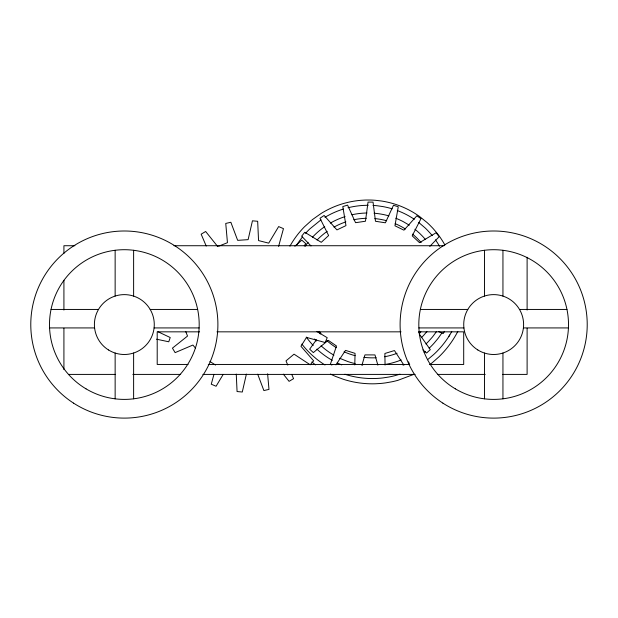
<?xml version="1.0" encoding="UTF-8"?>
<svg xmlns="http://www.w3.org/2000/svg" width="618" height="618" viewBox="0 0 618 618"><rect width="100%" height="100%" fill="white"/><g stroke="black" fill="none" stroke-linecap="round" stroke-linejoin="round"><path stroke-width="0.93" d="M354.786 364.937L355.056 353.357L345.501 350.367L335.937 364.883M246.404 374.083L242.287 392.021L237.065 391.549L236.261 374.083M213.944 374.438L211.263 384.203L216.084 386.258L223.175 374.423M278.594 246.381L283.469 228.637L278.648 226.574L268.714 243.152L258.556 240.587L257.667 221.283L252.445 220.811L248.119 239.653L237.667 240.356L230.854 222.271L225.748 223.438L227.455 242.681L218.61 246.227M361.986 365.084L364.952 354.886L374.971 354.925L377.861 365.145M457.822 331.418L456.509 333.874A97.42 97.42 0 0 1 455.481 335.698L454.408 337.498A97.111 97.111 0 0 1 445.91 349.348L444.551 350.931A96.879 96.879 0 0 1 438.811 356.949L432.592 362.442A96.462 96.462 0 0 1 429.865 364.566M451.773 331.542L450.792 333.256A91.835 91.835 0 0 1 440.418 347.648L439.104 349.108A91.626 91.626 0 0 1 433.542 354.662L427.532 359.715M289.935 246.165L291.402 243.631A90.661 90.661 0 0 1 299.282 232.522L300.541 231.039A90.197 90.197 0 0 1 304.489 226.767L312.399 219.637L321.066 213.504A89.811 89.811 0 0 1 322.712 212.499L326.072 210.607A89.556 89.556 0 0 1 338.363 205.161L340.178 204.543A89.201 89.201 0 0 1 353.172 201.29L355.064 200.989A88.768 88.768 0 0 1 360.75 200.325L364.558 200.085A89.1 89.1 0 0 1 366.466 200.023L370.275 200.031A88.559 88.559 0 0 1 375.968 200.348L381.63 201.035A88.026 88.026 0 0 1 383.5 201.344L385.362 201.692A88.127 88.127 0 0 1 398.116 205.222L399.885 205.887A87.748 87.748 0 0 1 411.797 211.526L413.427 212.476A86.991 86.991 0 0 1 415.026 213.457L418.162 215.52A87.571 87.571 0 0 1 419.699 216.609L426.992 222.488A87.068 87.068 0 0 1 429.719 225.045L432.33 227.718A87.061 87.061 0 0 1 433.597 229.1L437.196 233.38A86.69 86.69 0 0 1 444.45 244.187L444.898 244.983M444.504 331.348L443.245 333.519L438.795 331.65M449.78 334.956L448.73 336.632M442.024 332.793L438.749 337.482A84.326 84.326 0 0 1 437.644 338.919L434.176 343.06A83.762 83.762 0 0 1 429.147 348.22M304.218 245.902L305.74 243.6L301.793 240.147L294.856 246.196M436.532 331.526L433.179 336.068A78.911 78.911 0 0 1 432.113 337.382L428.753 341.167A78.416 78.416 0 0 1 425.972 343.963M316.424 339.753L309.672 349.17L313.334 352.592L328.235 340.317L336.493 345.987L330.367 364.303L331.874 365.029M420.881 331.719L419.166 333.851L430.298 349.634L426.613 353.025L422.905 349.927M426.922 331.542L423.94 335.01A70.807 70.807 0 0 1 421.484 337.567M305.578 233.303L305.995 232.839A84.99 84.99 0 0 1 309.819 228.915L321.005 219.83M419.993 331.518L418.873 332.708M429.773 246.389L439.189 236.702L436.084 232.77L419.514 242.689L412.198 235.852L420.982 218.656L416.856 215.813L403.948 230.174L394.941 225.794L398.262 206.775L393.481 205.276L385.377 222.804L375.481 221.275L373.048 202.117L368.042 202.101L365.462 221.236L355.559 222.696L347.586 205.106L342.797 206.566L345.972 225.609L336.934 229.919L324.133 215.466L319.985 218.27L328.637 235.528L321.267 242.318L304.774 232.275L301.638 236.176L310.985 245.941M424.172 352.546L425.107 351.781A83.762 83.762 0 0 0 425.563 351.403M324.736 226.628L324.512 226.783A76.995 76.995 0 0 0 320.533 229.757L319.251 230.808A77.281 77.281 0 0 0 312.422 237.25M324.96 217.304L325.74 216.833A84.357 84.357 0 0 1 327.316 215.937L330.522 214.237A84.21 84.21 0 0 1 342.225 209.417L343.384 209.046M330.321 223.098L332.971 221.653A76.601 76.601 0 0 1 341.986 217.667L343.531 217.119A76.207 76.207 0 0 1 345.083 216.601M333.959 227.1L337.374 225.338A71.248 71.248 0 0 1 345.879 221.885M403.987 364.512L402.882 364.96M401.213 359.946L398.085 361.128A77.304 77.304 0 0 1 396.509 361.669L394.917 362.171A77.482 77.482 0 0 1 390.105 363.477L386.853 364.172A77.304 77.304 0 0 1 385.23 364.466L384.666 364.566M397.088 353.28L396.617 353.457A70.189 70.189 0 0 1 395.203 353.967L393.782 354.446A69.718 69.718 0 0 1 384.589 356.748M400.008 374.184L394.4 375.798A90.359 90.359 0 0 1 388.714 377.042L382.967 377.915A90.073 90.073 0 0 1 377.189 378.417L373.318 378.54A89.703 89.703 0 0 1 369.456 378.502L367.532 378.417A89.68 89.68 0 0 1 354.168 376.686L352.291 376.277A89.386 89.386 0 0 1 344.89 374.245M74.902 245.725L63.917 245.725L63.917 253.411M173.928 245.725L444.118 245.725M51.031 309.44L98.494 309.44M150.189 309.44L197.644 309.44M420.356 309.44L467.811 309.44M519.506 309.44L566.969 309.44M49.571 327.926L94.593 327.926M154.091 327.926L199.112 327.926M418.888 327.926L463.909 327.926M523.407 327.926L568.429 327.926M199.614 331.835L157.204 331.835L157.204 364.45L188.05 364.45M216.964 331.835L401.051 331.835M418.401 331.835L463.701 331.835L463.701 364.45L429.966 364.45M208.289 364.45L409.726 364.45M68.745 374.408L115.45 374.408M132.831 374.408L180.68 374.408M202.874 374.408L415.165 374.408M437.359 374.408L485.23 374.408M502.604 374.408L527.108 374.408L527.108 328.274M156.516 339.189L168.776 341.785L170.213 337.528L158.015 331.75M395.759 218.216L396.014 218.316A74.793 74.793 0 0 1 398.973 219.568L401.878 220.943A74.909 74.909 0 0 1 403.307 221.677L408.83 224.906A74.438 74.438 0 0 1 409.278 225.199M341.731 364.898L340.116 364.226A81.499 81.499 0 0 1 338.517 363.523L337.204 362.913M395.165 223.662L396.092 224.056A69.571 69.571 0 0 1 398.811 225.307L401.461 226.675A69.571 69.571 0 0 1 402.774 227.401L405.431 228.992M332.299 360.371L329.301 358.594A80.896 80.896 0 0 1 319.491 351.433L318.185 350.298A80.525 80.525 0 0 1 316.903 349.131M333.913 355.219L330.228 352.924A75.55 75.55 0 0 1 321.252 345.964L321.059 345.794M316.949 331.549L327.208 337.698L325.153 342.519L306.513 337.397L300.943 346.273L313.635 360.842L310.19 364.79L294.044 354.16L286.003 360.873L287.803 365.107M324.983 364.991L324.187 364.489A88.683 88.683 0 0 1 316.462 358.942L312.136 355.226A88.235 88.235 0 0 1 303.052 345.57L301.885 344.087M209.935 361.515L215.574 365.06M414.323 219.29L414.075 219.12A81.854 81.854 0 0 0 412.6 218.162L411.094 217.227A82.433 82.433 0 0 0 400.039 211.626L398.394 210.962A82.804 82.804 0 0 0 397.289 210.537M418.625 222.38L425.091 227.903A81.839 81.839 0 0 1 427.586 230.383L429.974 232.955A81.653 81.653 0 0 1 431.125 234.284L432.245 235.628M311.858 361.986L315.002 364.496A93.951 93.951 0 0 0 315.543 364.898M421.152 242.604L420.989 242.418A68.668 68.668 0 0 0 420.016 241.306L418 239.151A68.83 68.83 0 0 0 415.883 237.073L414.802 236.076A69.069 69.069 0 0 0 412.554 234.137M320.34 333.983L318.363 331.557M425.516 239.599L423.423 237.212A74.036 74.036 0 0 0 422.333 236.053L420.093 233.797A74.036 74.036 0 0 0 417.745 231.642L416.54 230.599A74.438 74.438 0 0 0 414.894 229.255M195.35 347.98L192.909 345.053L175.126 352.623L172.437 348.127L187.532 336.061L185.763 331.634M217.729 246.582L205.663 231.487L201.159 234.176L206.211 246.034M283.33 374.153L289.077 381.345L293.573 378.656L291.773 374.423M319.228 331.333L320.92 333.473M403.917 365.138L394.462 350.553L384.883 353.473L385.06 365.053M257.714 374.207L263.878 390.568L268.984 389.402L267.609 373.82M408.591 361.847L409.487 364.605M527.108 257.25L527.108 310.066M502.944 250.282L502.944 296.092M502.944 353.017L502.944 398.819M484.466 250.275L484.466 296.061M484.466 353.04L484.466 398.834M133.619 250.282L133.619 296.092M133.619 353.017L133.619 398.819M115.141 250.275L115.141 296.061M115.141 353.04L115.141 398.834M63.917 280.302L63.917 310.066M63.917 328.274L63.917 369.61M386.675 220.742A69.788 69.788 0 0 0 384.736 220.247L383.276 219.908A70.313 70.313 0 0 0 374.84 218.579M366.281 218.293A70.313 70.313 0 0 0 359.228 218.842L357.722 219.05A70.892 70.892 0 0 0 353.728 219.769M327.231 231.317A71.758 71.758 0 0 0 325.57 232.53L324.342 233.465A71.943 71.943 0 0 0 317.073 240.016M316.277 341.028A75.18 75.18 0 0 1 314.492 339.012M339.691 358.255A76.23 76.23 0 0 0 340.186 358.486L347.779 361.522A76.354 76.354 0 0 0 355.141 363.608M362.696 364.952A76.663 76.663 0 0 1 361.607 364.805M435.42 239.815A81.344 81.344 0 0 1 439.514 246.18M392.245 208.83A82.804 82.804 0 0 0 386.497 207.324L384.759 206.945A82.573 82.573 0 0 0 383.005 206.613L377.706 205.825A83.33 83.33 0 0 0 372.955 205.415M368.181 205.284A83.654 83.654 0 0 0 366.984 205.292L363.399 205.423A83.538 83.538 0 0 0 358.031 205.902L356.246 206.142A83.863 83.863 0 0 0 348.004 207.756M297.088 244.473A85.346 85.346 0 0 1 302.426 237.018M326.945 340.711A67.563 67.563 0 0 0 327.308 341.028L328.413 341.978A67.918 67.918 0 0 0 336.3 347.656M344.056 351.773A68.289 68.289 0 0 0 347.208 353.102L348.583 353.627A68.382 68.382 0 0 0 349.973 354.122L352.778 355.018A68.675 68.675 0 0 0 355.149 355.674M363.855 357.32A69.015 69.015 0 0 0 370.259 357.814L371.742 357.845A69.34 69.34 0 0 0 376.2 357.737M388.9 215.891A75.141 75.141 0 0 0 383.678 214.601L382.086 214.284A75.651 75.651 0 0 0 374.06 213.225M367.03 213.001A75.651 75.651 0 0 0 356.215 213.952L354.608 214.222A76.207 76.207 0 0 0 351.936 214.763M305.114 246.319A77.667 77.667 0 0 1 308.081 242.295M306.265 337.049A80.193 80.193 0 0 0 308.691 340.263L309.78 341.599A80.525 80.525 0 0 0 313.21 345.477M330.429 374.06A94.253 94.253 0 0 0 335.96 376.571L343.577 379.359A94.67 94.67 0 0 0 353.403 381.916L355.404 382.295A95.017 95.017 0 0 0 369.587 383.778L371.634 383.817A95.172 95.172 0 0 0 375.721 383.755L379.807 383.523A95.319 95.319 0 0 0 385.91 382.843L391.974 381.769A95.705 95.705 0 0 0 397.961 380.309L413.372 374.539A96.022 96.022 0 0 0 413.998 374.245M442.851 403.114A93.557 93.557 0 0 0 587.1 329.27A93.557 93.557 0 0 0 451.032 241.275A93.557 93.557 0 0 0 442.851 403.114M455.327 388.838A74.848 74.848 0 0 0 568.498 325.609A74.848 74.848 0 0 0 457.158 259.212A74.848 74.848 0 0 0 455.327 388.838M477.83 349.966A29.942 29.942 0 0 0 523.585 325.555A29.942 29.942 0 0 0 479.568 298.139A29.942 29.942 0 0 0 477.83 349.966M73.534 403.114A93.557 93.557 0 0 0 217.775 329.27A93.557 93.557 0 0 0 81.707 241.275A93.557 93.557 0 0 0 73.534 403.114M86.01 388.838A74.848 74.848 0 0 0 199.181 325.609A74.848 74.848 0 0 0 87.833 259.212A74.848 74.848 0 0 0 86.01 388.838M108.505 349.966A29.942 29.942 0 0 0 154.261 325.555A29.942 29.942 0 0 0 110.251 298.139A29.942 29.942 0 0 0 108.505 349.966"/></g></svg>
